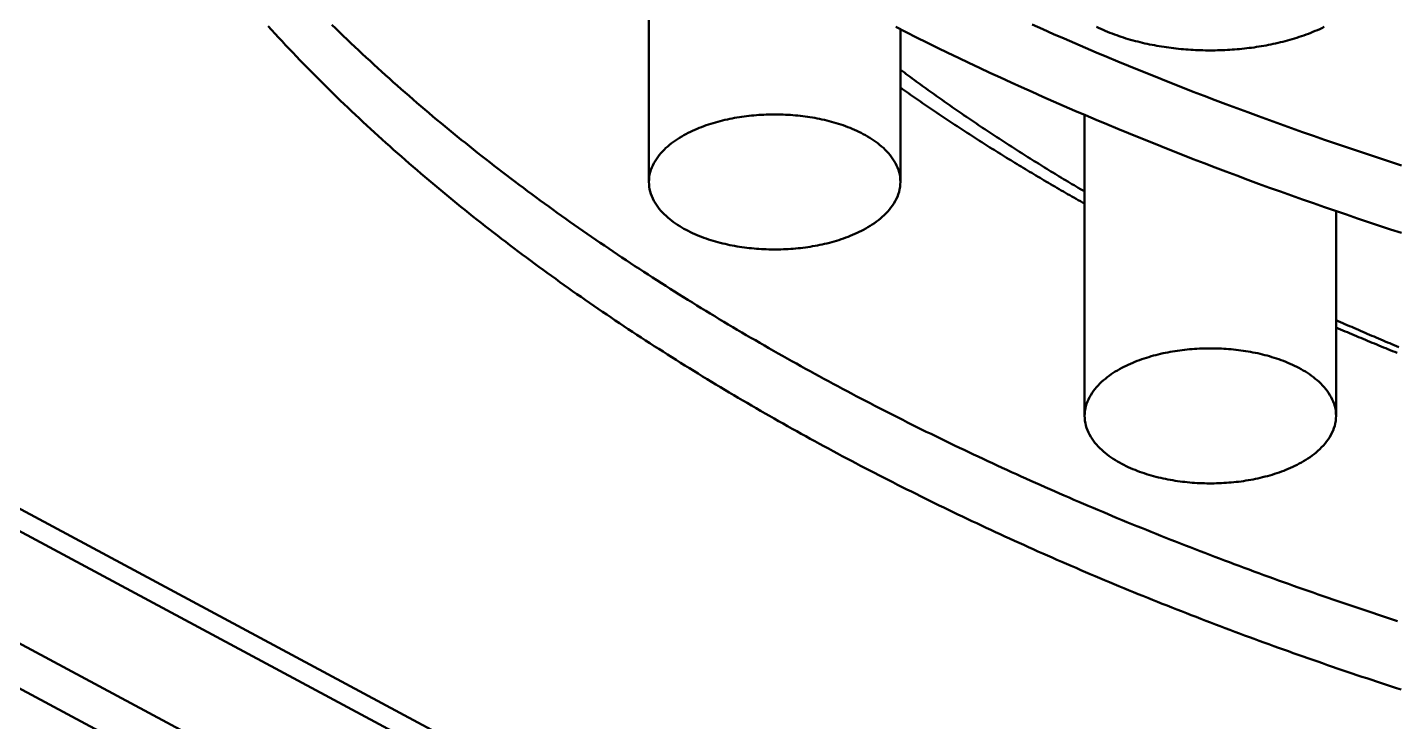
# Model space of a CAD drawing. Header units: millimetres. Extents: x 0 to 841, y 0 to 594.
# Drawn here: x 192.6 to 260.1, y 250 to 284.2 of the extents above; entities that cross this region are included whole.
import ezdxf

# ---------------------------------------------------------------- set-up
doc = ezdxf.new("R2010")
doc.units = ezdxf.units.MM
doc.layers.add('VIS', color=7, linetype='CONTINUOUS', lineweight=50)

msp = doc.modelspace()

# ---------------------------------------------------------------- linework, layer by layer
at = {"layer": 'VIS'}
for points in [[(72.531, 324.781), (336.531, 183.04)], [(71.5, 324.227), (335.5, 182.487)], [(71.5, 318.69), (335.5, 176.95)], [(71.5, 318.69), (335.5, 176.95)], [(71.5, 316.475), (335.5, 174.735)], [(223.26, 291.209), (223.26, 276.61)], [(204.485, 284.292), (204.658, 284.104), (204.831, 283.916), (205.005, 283.728), (205.179, 283.541), (205.354, 283.355), (205.529, 283.169), (205.706, 282.984), (205.882, 282.799), (206.06, 282.615), (206.238, 282.432), (206.416, 282.249), (206.595, 282.066), (206.775, 281.885), (206.955, 281.703), (207.136, 281.523), (207.318, 281.343), (207.5, 281.163), (207.682, 280.984), (207.865, 280.806), (208.049, 280.628), (208.233, 280.451), (208.418, 280.274), (208.603, 280.098), (208.789, 279.923), (208.975, 279.748), (209.162, 279.573), (209.349, 279.399), (209.537, 279.226), (209.726, 279.053), (209.914, 278.881), (210.104, 278.709), (210.294, 278.538), (210.484, 278.368), (210.675, 278.197), (210.866, 278.028), (211.058, 277.859), (211.25, 277.691), (211.443, 277.523), (211.636, 277.355), (211.83, 277.189), (212.024, 277.022), (212.218, 276.856), (212.413, 276.691), (212.609, 276.527), (212.805, 276.362), (213.001, 276.199), (213.198, 276.036), (213.395, 275.873), (213.593, 275.711), (213.791, 275.55), (213.99, 275.389), (214.188, 275.228), (214.388, 275.068), (214.588, 274.909), (214.788, 274.75), (214.988, 274.591), (215.189, 274.433), (215.391, 274.276), (215.593, 274.119), (215.795, 273.963), (215.997, 273.807), (216.2, 273.651), (216.404, 273.497), (216.607, 273.342), (216.811, 273.188), (217.016, 273.035), (217.221, 272.882), (217.426, 272.73), (217.632, 272.578), (217.838, 272.426), (218.044, 272.276), (218.251, 272.125), (218.458, 271.975), (218.665, 271.826), (218.873, 271.677), (219.081, 271.529), (219.289, 271.381), (219.498, 271.233), (219.707, 271.086), (219.917, 270.94), (220.126, 270.794), (220.336, 270.648), (220.547, 270.503), (220.758, 270.358), (220.969, 270.214), (221.18, 270.071), (221.392, 269.928), (221.604, 269.785), (221.816, 269.643), (222.029, 269.501), (222.242, 269.36), (222.455, 269.219), (222.669, 269.078), (222.883, 268.938), (223.097, 268.799), (223.312, 268.66), (223.526, 268.521), (223.742, 268.383), (223.957, 268.246), (224.173, 268.109), (224.389, 267.972), (224.605, 267.836), (224.821, 267.7), (225.038, 267.564), (225.255, 267.43), (225.473, 267.295), (225.69, 267.161), (225.908, 267.028), (226.127, 266.894), (226.345, 266.762), (226.564, 266.63), (226.783, 266.498), (227.002, 266.366), (227.222, 266.235), (227.441, 266.105), (227.661, 265.975), (227.882, 265.845), (228.102, 265.716), (228.323, 265.587), (228.544, 265.459), (228.765, 265.331), (228.987, 265.204), (229.209, 265.077), (229.431, 264.95), (229.653, 264.824), (229.876, 264.698), (230.098, 264.573), (230.321, 264.448), (230.545, 264.323), (230.768, 264.199), (230.992, 264.076), (231.216, 263.952), (231.44, 263.829), (231.664, 263.707), (231.889, 263.585), (232.114, 263.463), (232.339, 263.342), (232.564, 263.222), (232.79, 263.101), (233.015, 262.981), (233.241, 262.862), (233.467, 262.743), (233.694, 262.624), (233.92, 262.505), (234.147, 262.388), (234.374, 262.27), (234.601, 262.153), (234.829, 262.036), (235.056, 261.92), (235.284, 261.804), (235.512, 261.688), (235.74, 261.573), (235.969, 261.458), (236.197, 261.344), (236.426, 261.23), (236.655, 261.117), (236.884, 261.003), (237.113, 260.891), (237.343, 260.778), (237.573, 260.666), (237.803, 260.555), (238.033, 260.443), (238.263, 260.333), (238.494, 260.222), (238.724, 260.112), (238.955, 260.002), (239.186, 259.893), (239.417, 259.784), (239.649, 259.675), (239.88, 259.567), (240.112, 259.459), (240.344, 259.352), (240.576, 259.245), (240.809, 259.138), (241.041, 259.032), (241.274, 258.926), (241.506, 258.82), (241.739, 258.715), (241.972, 258.61), (242.206, 258.506), (242.439, 258.402), (242.673, 258.298), (242.907, 258.195), (243.14, 258.092), (243.375, 257.989), (243.609, 257.887), (243.843, 257.785), (244.078, 257.683), (244.313, 257.582), (244.547, 257.481), (244.782, 257.381), (245.018, 257.281), (245.253, 257.181), (245.488, 257.082), (245.724, 256.983), (245.96, 256.884), (246.196, 256.786), (246.432, 256.688), (246.668, 256.59), (246.905, 256.493), (247.141, 256.396), (247.378, 256.299), (247.615, 256.203), (247.851, 256.107), (248.089, 256.012), (248.326, 255.917), (248.563, 255.822), (248.801, 255.727), (249.038, 255.633), (249.276, 255.539), (249.514, 255.446), (249.752, 255.353), (249.99, 255.26), (250.229, 255.168), (250.467, 255.076), (250.706, 254.984), (250.944, 254.892), (251.183, 254.801), (251.422, 254.711), (251.661, 254.62), (251.9, 254.53), (252.14, 254.441), (252.379, 254.351), (252.619, 254.262), (252.859, 254.173), (253.098, 254.085), (253.338, 253.997), (253.578, 253.909), (253.819, 253.822), (254.059, 253.735), (254.299, 253.648), (254.54, 253.562), (254.781, 253.476), (255.021, 253.39), (255.262, 253.305), (255.503, 253.22), (255.745, 253.135), (255.986, 253.05), (256.227, 252.966), (256.469, 252.883), (256.71, 252.799), (256.952, 252.716), (257.194, 252.633), (257.436, 252.551), (257.678, 252.468), (257.92, 252.387), (258.162, 252.305), (258.404, 252.224), (258.647, 252.143), (258.89, 252.062), (259.132, 251.982), (259.375, 251.902), (259.618, 251.823), (259.861, 251.743), (260.104, 251.664), (260.347, 251.586)], [(207.638, 284.349), (207.823, 284.169), (208.009, 283.989), (208.195, 283.81), (208.381, 283.631), (208.568, 283.453), (208.756, 283.276), (208.944, 283.099), (209.133, 282.922), (209.322, 282.746), (209.512, 282.571), (209.702, 282.396), (209.893, 282.222), (210.084, 282.049), (210.276, 281.876), (210.469, 281.703), (210.661, 281.531), (210.855, 281.36), (211.048, 281.189), (211.243, 281.019), (211.437, 280.849), (211.633, 280.68), (211.828, 280.512), (212.025, 280.344), (212.221, 280.176), (212.418, 280.009), (212.616, 279.843), (212.814, 279.677), (213.012, 279.511), (213.211, 279.347), (213.411, 279.182), (213.611, 279.019), (213.811, 278.856), (214.011, 278.693), (214.213, 278.531), (214.414, 278.369), (214.616, 278.208), (214.818, 278.047), (215.021, 277.887), (215.224, 277.728), (215.428, 277.569), (215.632, 277.411), (215.836, 277.253), (216.041, 277.095), (216.246, 276.938), (216.452, 276.782), (216.658, 276.626), (216.864, 276.471), (217.071, 276.316), (217.278, 276.161), (217.486, 276.008), (217.694, 275.854), (217.902, 275.701), (218.11, 275.549), (218.319, 275.397), (218.529, 275.246), (218.738, 275.095), (218.949, 274.945), (219.159, 274.795), (219.37, 274.646), (219.581, 274.497), (219.792, 274.348), (220.004, 274.201), (220.216, 274.053), (220.429, 273.906), (220.642, 273.76), (220.855, 273.614), (221.068, 273.469), (221.282, 273.324), (221.496, 273.179), (221.711, 273.035), (221.926, 272.892), (222.141, 272.749), (222.356, 272.606), (222.572, 272.464), (222.788, 272.323), (223.004, 272.181), (223.221, 272.041), (223.438, 271.901), (223.655, 271.761), (223.873, 271.622), (224.09, 271.483), (224.309, 271.344), (224.527, 271.207), (224.746, 271.069), (224.965, 270.932), (225.184, 270.796), (225.404, 270.66), (225.624, 270.524), (225.844, 270.389), (226.064, 270.254), (226.285, 270.12), (226.506, 269.986), (226.727, 269.853), (226.949, 269.72), (227.171, 269.588), (227.393, 269.456), (227.615, 269.324), (227.837, 269.193), (228.06, 269.063), (228.283, 268.932), (228.507, 268.803), (228.73, 268.673), (228.954, 268.544), (229.178, 268.416), (229.403, 268.288), (229.627, 268.16), (229.852, 268.033), (230.077, 267.907), (230.303, 267.78), (230.528, 267.654), (230.754, 267.529), (230.98, 267.404), (231.206, 267.279), (231.433, 267.155), (231.66, 267.032), (231.887, 266.908), (232.114, 266.785), (232.341, 266.663), (232.569, 266.541), (232.797, 266.419), (233.025, 266.298), (233.253, 266.177), (233.482, 266.057), (233.711, 265.937), (233.94, 265.817), (234.169, 265.698), (234.398, 265.58), (234.628, 265.461), (234.858, 265.343), (235.088, 265.226), (235.318, 265.109), (235.548, 264.992), (235.779, 264.876), (236.01, 264.76), (236.241, 264.644), (236.472, 264.529), (236.704, 264.414), (236.935, 264.3), (237.167, 264.186), (237.399, 264.073), (237.632, 263.96), (237.864, 263.847), (238.097, 263.735), (238.329, 263.623), (238.562, 263.511), (238.796, 263.4), (239.029, 263.289), (239.262, 263.179), (239.496, 263.069), (239.73, 262.959), (239.964, 262.85), (240.198, 262.741), (240.433, 262.633), (240.668, 262.525), (240.902, 262.417), (241.137, 262.31), (241.373, 262.203), (241.608, 262.097), (241.843, 261.99), (242.079, 261.885), (242.315, 261.779), (242.551, 261.674), (242.787, 261.57), (243.023, 261.465), (243.26, 261.361), (243.497, 261.258), (243.733, 261.155), (243.97, 261.052), (244.207, 260.949), (244.445, 260.847), (244.682, 260.746), (244.92, 260.644), (245.158, 260.543), (245.396, 260.443), (245.634, 260.343), (245.872, 260.243), (246.11, 260.143), (246.349, 260.044), (246.587, 259.945), (246.826, 259.847), (247.065, 259.749), (247.304, 259.651), (247.544, 259.554), (247.783, 259.457), (248.023, 259.36), (248.262, 259.264), (248.502, 259.168), (248.742, 259.073), (248.982, 258.977), (249.223, 258.882), (249.463, 258.788), (249.704, 258.694), (249.944, 258.6), (250.185, 258.507), (250.426, 258.413), (250.667, 258.321), (250.908, 258.228), (251.15, 258.136), (251.391, 258.044), (251.633, 257.953), (251.874, 257.862), (252.116, 257.771), (252.358, 257.681), (252.6, 257.591), (252.843, 257.501), (253.085, 257.412), (253.328, 257.323), (253.57, 257.234), (253.813, 257.146), (254.056, 257.058), (254.299, 256.97), (254.542, 256.883), (254.785, 256.796), (255.029, 256.71), (255.272, 256.623), (255.516, 256.537), (255.759, 256.452), (256.003, 256.366), (256.247, 256.281), (256.491, 256.197), (256.735, 256.112), (256.98, 256.029), (257.224, 255.945), (257.468, 255.862), (257.713, 255.779), (257.958, 255.696), (258.203, 255.614), (258.448, 255.532), (258.693, 255.45), (258.938, 255.368), (259.183, 255.287), (259.428, 255.207), (259.674, 255.126), (259.92, 255.046), (260.165, 254.966)], [(235.426, 284.248), (235.939, 283.99), (236.452, 283.733), (236.966, 283.479), (237.481, 283.227), (237.997, 282.977), (238.513, 282.729), (239.031, 282.482), (239.55, 282.238), (240.07, 281.995), (240.59, 281.755), (241.112, 281.516), (241.634, 281.279), (242.157, 281.044), (242.681, 280.811), (243.205, 280.579), (243.731, 280.35), (244.257, 280.122), (244.784, 279.896), (245.312, 279.672), (245.841, 279.45), (246.37, 279.229), (246.9, 279.011), (247.431, 278.794), (247.963, 278.579), (248.495, 278.365), (249.028, 278.153), (249.561, 277.943), (250.096, 277.735), (250.631, 277.529), (251.166, 277.324), (251.702, 277.121), (252.239, 276.919), (252.777, 276.72), (253.315, 276.522), (253.854, 276.325), (254.393, 276.131), (254.933, 275.937), (255.474, 275.746), (256.015, 275.556), (256.557, 275.368), (257.099, 275.182), (257.642, 274.997), (258.185, 274.813), (258.729, 274.632), (259.273, 274.452), (259.818, 274.273), (260.364, 274.096)], [(242.157, 284.366), (242.681, 284.133), (243.205, 283.901), (243.731, 283.672), (244.257, 283.444), (244.784, 283.218), (245.312, 282.994), (245.841, 282.772), (246.37, 282.551), (246.9, 282.333), (247.431, 282.116), (247.963, 281.901), (248.495, 281.687), (249.028, 281.475), (249.561, 281.265), (250.096, 281.057), (250.631, 280.851), (251.166, 280.646), (251.702, 280.443), (252.239, 280.241), (252.777, 280.042), (253.315, 279.844), (253.854, 279.647), (254.393, 279.453), (254.933, 279.26), (255.474, 279.068), (256.015, 278.878), (256.557, 278.69), (257.099, 278.504), (257.642, 278.319), (258.185, 278.135), (258.729, 277.954), (259.273, 277.774), (259.818, 277.595), (260.364, 277.418)], [(245.319, 284.251), (245.428, 284.2), (245.537, 284.15), (245.647, 284.101), (245.758, 284.053), (245.869, 284.007), (245.981, 283.963), (246.093, 283.919), (246.206, 283.877), (246.319, 283.836), (246.433, 283.797), (246.547, 283.759), (246.661, 283.721), (246.776, 283.686), (246.891, 283.651), (247.007, 283.617), (247.123, 283.585), (247.239, 283.554), (247.355, 283.524), (247.472, 283.495), (247.589, 283.467), (247.707, 283.44), (247.824, 283.414), (247.942, 283.389), (248.06, 283.366), (248.178, 283.343), (248.296, 283.321), (248.415, 283.301), (248.534, 283.281), (248.653, 283.263), (248.772, 283.245), (248.891, 283.229), (249.01, 283.213), (249.13, 283.198), (249.249, 283.185), (249.369, 283.172), (249.489, 283.16), (249.608, 283.15), (249.728, 283.14), (249.848, 283.131), (249.968, 283.123), (250.089, 283.116), (250.209, 283.11), (250.329, 283.105), (250.449, 283.1), (250.57, 283.097), (250.69, 283.095), (250.81, 283.093), (250.931, 283.093), (251.051, 283.093), (251.171, 283.095), (251.292, 283.097), (251.412, 283.1), (251.532, 283.104), (251.652, 283.109), (251.773, 283.115), (251.893, 283.122), (252.013, 283.13), (252.133, 283.139), (252.253, 283.149), (252.373, 283.159), (252.492, 283.171), (252.612, 283.184), (252.732, 283.197), (252.851, 283.212), (252.97, 283.227), (253.09, 283.244), (253.209, 283.261), (253.328, 283.28), (253.446, 283.299), (253.565, 283.32), (253.683, 283.342), (253.801, 283.364), (253.919, 283.388), (254.037, 283.412), (254.155, 283.438), (254.272, 283.465), (254.389, 283.493), (254.506, 283.521), (254.623, 283.552), (254.739, 283.583), (254.855, 283.615), (254.97, 283.648), (255.086, 283.683), (255.2, 283.719), (255.315, 283.756), (255.429, 283.794), (255.543, 283.833), (255.656, 283.874), (255.769, 283.916), (255.881, 283.959), (255.993, 284.004), (256.104, 284.05), (256.215, 284.097), (256.325, 284.146), (256.434, 284.196), (256.543, 284.248)], [(235.657, 284.131), (235.657, 276.61)], [(235.657, 282.142), (235.754, 282.07), (235.851, 281.998), (235.948, 281.926), (236.046, 281.854), (236.143, 281.782), (236.24, 281.71), (236.338, 281.638), (236.436, 281.567), (236.533, 281.496), (236.631, 281.424), (236.729, 281.353), (236.827, 281.282), (236.926, 281.212), (237.024, 281.141), (237.122, 281.07), (237.221, 281), (237.319, 280.93), (237.418, 280.86), (237.516, 280.789), (237.615, 280.72), (237.714, 280.65), (237.813, 280.58), (237.912, 280.511), (238.011, 280.441), (238.111, 280.372), (238.21, 280.303), (238.309, 280.234), (238.409, 280.165), (238.509, 280.096), (238.608, 280.028), (238.708, 279.959), (238.808, 279.891), (238.908, 279.823), (239.008, 279.754), (239.108, 279.686), (239.208, 279.619), (239.309, 279.551), (239.409, 279.483), (239.509, 279.416), (239.61, 279.348), (239.711, 279.281), (239.811, 279.214), (239.912, 279.147), (240.013, 279.08), (240.114, 279.013), (240.215, 278.947), (240.316, 278.88), (240.417, 278.814), (240.519, 278.748), (240.62, 278.681), (240.721, 278.615), (240.823, 278.55), (240.925, 278.484), (241.026, 278.418), (241.128, 278.353), (241.23, 278.287), (241.332, 278.222), (241.434, 278.157), (241.536, 278.092), (241.638, 278.027), (241.74, 277.962), (241.842, 277.897), (241.945, 277.833), (242.047, 277.768), (242.15, 277.704), (242.252, 277.64), (242.355, 277.576), (242.458, 277.512), (242.561, 277.448), (242.664, 277.384), (242.767, 277.321), (242.87, 277.257), (242.973, 277.194), (243.076, 277.131), (243.179, 277.068), (243.283, 277.004), (243.386, 276.942), (243.489, 276.879), (243.593, 276.816), (243.697, 276.754), (243.8, 276.691), (243.904, 276.629), (244.008, 276.567), (244.112, 276.505), (244.216, 276.443), (244.32, 276.381), (244.424, 276.319), (244.528, 276.258), (244.632, 276.196), (244.737, 276.135)], [(235.657, 281.257), (235.756, 281.187), (235.854, 281.118), (235.953, 281.048), (236.052, 280.979), (236.151, 280.91), (236.25, 280.841), (236.349, 280.773), (236.448, 280.704), (236.547, 280.635), (236.647, 280.567), (236.746, 280.499), (236.846, 280.431), (236.945, 280.363), (237.045, 280.295), (237.145, 280.227), (237.244, 280.159), (237.344, 280.092), (237.444, 280.024), (237.545, 279.957), (237.645, 279.89), (237.745, 279.823), (237.845, 279.756), (237.946, 279.689), (238.046, 279.622), (238.147, 279.556), (238.248, 279.489), (238.348, 279.423), (238.449, 279.357), (238.55, 279.291), (238.651, 279.225), (238.752, 279.159), (238.853, 279.093), (238.954, 279.027), (239.056, 278.962), (239.157, 278.897), (239.259, 278.831), (239.36, 278.766), (239.462, 278.701), (239.563, 278.636), (239.665, 278.571), (239.767, 278.507), (239.869, 278.442), (239.971, 278.378), (240.073, 278.313), (240.175, 278.249), (240.277, 278.185), (240.379, 278.121), (240.482, 278.057), (240.584, 277.994), (240.687, 277.93), (240.789, 277.866), (240.892, 277.803), (240.994, 277.74), (241.097, 277.677), (241.2, 277.614), (241.303, 277.551), (241.406, 277.488), (241.509, 277.425), (241.612, 277.363), (241.715, 277.3), (241.819, 277.238), (241.922, 277.176), (242.025, 277.113), (242.129, 277.051), (242.232, 276.99), (242.336, 276.928), (242.44, 276.866), (242.543, 276.804), (242.647, 276.743), (242.751, 276.682), (242.855, 276.62), (242.959, 276.559), (243.063, 276.498), (243.167, 276.437), (243.271, 276.377), (243.375, 276.316), (243.48, 276.256), (243.584, 276.195), (243.689, 276.135), (243.793, 276.075), (243.898, 276.014), (244.002, 275.954), (244.107, 275.895), (244.212, 275.835), (244.317, 275.775), (244.422, 275.716), (244.527, 275.656), (244.632, 275.597), (244.737, 275.538)], [(223.26, 276.61), (223.265, 276.73), (223.277, 276.85), (223.297, 276.969), (223.324, 277.086), (223.359, 277.201), (223.401, 277.314), (223.449, 277.425), (223.504, 277.532), (223.563, 277.637), (223.628, 277.739), (223.698, 277.837), (223.771, 277.932), (223.849, 278.025), (223.93, 278.114), (224.014, 278.2), (224.101, 278.283), (224.191, 278.363), (224.283, 278.441), (224.378, 278.516), (224.474, 278.588), (224.573, 278.657), (224.673, 278.724), (224.775, 278.789), (224.878, 278.851), (224.982, 278.911), (225.088, 278.969), (225.195, 279.025), (225.303, 279.079), (225.412, 279.13), (225.522, 279.18), (225.632, 279.228), (225.744, 279.273), (225.856, 279.317), (225.969, 279.36), (226.082, 279.4), (226.196, 279.439), (226.311, 279.476), (226.426, 279.512), (226.542, 279.546), (226.658, 279.578), (226.774, 279.609), (226.891, 279.638), (227.008, 279.666), (227.126, 279.693), (227.244, 279.718), (227.362, 279.741), (227.481, 279.763), (227.599, 279.784), (227.718, 279.803), (227.837, 279.822), (227.957, 279.838), (228.076, 279.854), (228.196, 279.868), (228.316, 279.88), (228.436, 279.892), (228.556, 279.902), (228.676, 279.911), (228.796, 279.918), (228.917, 279.925), (229.037, 279.93), (229.157, 279.933), (229.278, 279.936), (229.398, 279.937), (229.519, 279.937), (229.639, 279.936), (229.76, 279.933), (229.88, 279.93), (230.001, 279.925), (230.121, 279.918), (230.241, 279.911), (230.362, 279.902), (230.482, 279.892), (230.602, 279.88), (230.721, 279.868), (230.841, 279.854), (230.961, 279.838), (231.08, 279.822), (231.199, 279.803), (231.318, 279.784), (231.437, 279.763), (231.555, 279.741), (231.674, 279.718), (231.791, 279.693), (231.909, 279.666), (232.026, 279.638), (232.143, 279.609), (232.26, 279.578), (232.376, 279.546), (232.491, 279.512), (232.606, 279.476), (232.721, 279.439), (232.835, 279.4), (232.949, 279.36), (233.062, 279.317), (233.174, 279.273), (233.285, 279.228), (233.396, 279.18), (233.506, 279.13), (233.615, 279.079), (233.722, 279.025), (233.829, 278.969), (233.935, 278.911), (234.04, 278.851), (234.143, 278.789), (234.244, 278.724), (234.344, 278.657), (234.443, 278.588), (234.539, 278.516), (234.634, 278.441), (234.726, 278.363), (234.816, 278.283), (234.903, 278.2), (234.988, 278.114), (235.069, 278.025), (235.146, 277.932), (235.22, 277.837), (235.289, 277.739), (235.354, 277.637), (235.414, 277.532), (235.468, 277.425), (235.516, 277.314), (235.558, 277.201), (235.593, 277.086), (235.621, 276.969), (235.641, 276.85), (235.653, 276.73), (235.657, 276.61)], [(244.737, 279.916), (244.737, 265.079)], [(233.842, 274.256), (233.735, 274.2), (233.627, 274.147), (233.518, 274.095), (233.408, 274.045), (233.297, 273.997), (233.186, 273.951), (233.074, 273.906), (232.961, 273.864), (232.847, 273.823), (232.733, 273.784), (232.618, 273.747), (232.503, 273.711), (232.387, 273.677), (232.271, 273.644), (232.155, 273.613), (232.038, 273.583), (231.92, 273.555), (231.803, 273.529), (231.685, 273.504), (231.566, 273.48), (231.448, 273.458), (231.329, 273.437), (231.21, 273.417), (231.091, 273.399), (230.971, 273.382), (230.851, 273.367), (230.732, 273.353), (230.612, 273.34), (230.492, 273.328), (230.371, 273.318), (230.251, 273.309), (230.131, 273.301), (230.01, 273.295), (229.89, 273.29), (229.769, 273.286), (229.648, 273.283), (229.528, 273.282), (229.407, 273.282), (229.286, 273.283), (229.166, 273.285), (229.045, 273.289), (228.925, 273.294), (228.804, 273.3), (228.684, 273.308), (228.563, 273.317), (228.443, 273.327), (228.323, 273.338), (228.203, 273.351), (228.083, 273.365), (227.964, 273.38), (227.844, 273.397), (227.725, 273.415), (227.606, 273.434), (227.487, 273.455), (227.368, 273.477), (227.25, 273.5), (227.132, 273.525), (227.014, 273.552), (226.897, 273.579), (226.78, 273.609), (226.663, 273.64), (226.547, 273.672), (226.431, 273.706), (226.316, 273.741), (226.201, 273.778), (226.087, 273.817), (225.973, 273.858), (225.86, 273.9), (225.748, 273.944), (225.636, 273.99), (225.525, 274.038), (225.415, 274.087), (225.306, 274.139), (225.198, 274.193), (225.091, 274.248), (224.985, 274.306), (224.881, 274.366), (224.777, 274.428), (224.676, 274.493), (224.575, 274.56), (224.477, 274.63), (224.38, 274.702), (224.285, 274.777), (224.193, 274.854), (224.103, 274.935), (224.016, 275.018), (223.931, 275.104), (223.85, 275.193), (223.772, 275.285), (223.698, 275.381), (223.629, 275.479), (223.564, 275.581), (223.504, 275.686), (223.45, 275.794), (223.401, 275.904), (223.359, 276.017), (223.324, 276.133), (223.297, 276.25), (223.277, 276.369), (223.265, 276.489), (223.26, 276.61)], [(235.657, 276.61), (235.653, 276.485), (235.64, 276.361), (235.618, 276.238), (235.589, 276.117), (235.551, 275.998), (235.507, 275.881), (235.455, 275.767), (235.398, 275.657), (235.334, 275.549), (235.265, 275.445), (235.192, 275.345), (235.114, 275.247), (235.032, 275.153), (234.946, 275.062), (234.857, 274.975), (234.766, 274.89), (234.671, 274.809), (234.574, 274.73), (234.475, 274.655), (234.373, 274.582), (234.27, 274.512), (234.165, 274.444), (234.059, 274.379), (233.951, 274.317), (233.842, 274.256)], [(257.133, 275.17), (257.133, 265.079)], [(257.133, 269.799), (257.243, 269.75), (257.353, 269.701), (257.462, 269.653), (257.572, 269.604), (257.682, 269.556), (257.792, 269.508), (257.902, 269.46), (258.012, 269.412), (258.122, 269.364), (258.232, 269.316), (258.343, 269.268), (258.453, 269.221), (258.563, 269.173), (258.673, 269.126), (258.784, 269.078), (258.894, 269.031), (259.004, 268.984), (259.115, 268.937), (259.225, 268.89), (259.336, 268.843), (259.447, 268.796), (259.557, 268.749), (259.668, 268.703), (259.778, 268.656), (259.889, 268.61), (260, 268.564), (260.111, 268.517), (260.222, 268.471)], [(257.133, 269.436), (257.244, 269.388), (257.355, 269.341), (257.466, 269.294), (257.577, 269.246), (257.688, 269.199), (257.799, 269.152), (257.91, 269.105), (258.021, 269.058), (258.132, 269.011), (258.243, 268.964), (258.354, 268.918), (258.466, 268.871), (258.577, 268.825), (258.688, 268.778), (258.8, 268.732), (258.911, 268.686), (259.023, 268.64), (259.134, 268.594), (259.246, 268.548), (259.357, 268.502), (259.469, 268.456), (259.581, 268.411), (259.692, 268.365), (259.804, 268.32), (259.916, 268.274), (260.027, 268.229), (260.139, 268.184)], [(244.737, 265.079), (244.741, 265.2), (244.753, 265.319), (244.773, 265.438), (244.8, 265.556), (244.835, 265.671), (244.877, 265.784), (244.925, 265.894), (244.98, 266.002), (245.039, 266.107), (245.104, 266.208), (245.174, 266.307), (245.247, 266.402), (245.325, 266.494), (245.406, 266.583), (245.49, 266.669), (245.577, 266.753), (245.667, 266.833), (245.76, 266.91), (245.854, 266.985), (245.951, 267.057), (246.049, 267.127), (246.149, 267.194), (246.251, 267.259), (246.354, 267.321), (246.459, 267.381), (246.564, 267.439), (246.671, 267.494), (246.779, 267.548), (246.888, 267.6), (246.998, 267.649), (247.108, 267.697), (247.22, 267.743), (247.332, 267.787), (247.445, 267.829), (247.558, 267.87), (247.672, 267.909), (247.787, 267.946), (247.902, 267.981), (248.018, 268.015), (248.134, 268.048), (248.25, 268.079), (248.367, 268.108), (248.485, 268.136), (248.602, 268.162), (248.72, 268.187), (248.838, 268.211), (248.957, 268.233), (249.075, 268.254), (249.194, 268.273), (249.314, 268.291), (249.433, 268.308), (249.552, 268.323), (249.672, 268.337), (249.792, 268.35), (249.912, 268.361), (250.032, 268.371), (250.152, 268.38), (250.272, 268.388), (250.393, 268.394), (250.513, 268.399), (250.634, 268.403), (250.754, 268.406), (250.875, 268.407), (250.995, 268.407), (251.116, 268.406), (251.236, 268.403), (251.357, 268.399), (251.477, 268.394), (251.597, 268.388), (251.718, 268.38), (251.838, 268.371), (251.958, 268.361), (252.078, 268.35), (252.198, 268.337), (252.317, 268.323), (252.437, 268.308), (252.556, 268.291), (252.675, 268.273), (252.794, 268.254), (252.913, 268.233), (253.032, 268.211), (253.15, 268.187), (253.268, 268.162), (253.385, 268.136), (253.502, 268.108), (253.619, 268.079), (253.736, 268.048), (253.852, 268.015), (253.968, 267.981), (254.083, 267.946), (254.197, 267.909), (254.311, 267.87), (254.425, 267.829), (254.538, 267.787), (254.65, 267.743), (254.761, 267.697), (254.872, 267.649), (254.982, 267.6), (255.091, 267.548), (255.199, 267.494), (255.305, 267.439), (255.411, 267.381), (255.516, 267.321), (255.619, 267.259), (255.721, 267.194), (255.821, 267.127), (255.919, 267.057), (256.016, 266.985), (256.11, 266.91), (256.202, 266.833), (256.292, 266.753), (256.38, 266.669), (256.464, 266.583), (256.545, 266.494), (256.622, 266.402), (256.696, 266.307), (256.766, 266.208), (256.83, 266.107), (256.89, 266.002), (256.944, 265.894), (256.993, 265.784), (257.034, 265.671), (257.069, 265.556), (257.097, 265.438), (257.117, 265.319), (257.129, 265.2), (257.133, 265.079)], [(255.318, 262.726), (255.211, 262.67), (255.103, 262.616), (254.994, 262.564), (254.884, 262.514), (254.773, 262.466), (254.662, 262.42), (254.55, 262.376), (254.437, 262.333), (254.323, 262.293), (254.209, 262.254), (254.094, 262.216), (253.979, 262.18), (253.863, 262.146), (253.747, 262.114), (253.631, 262.083), (253.514, 262.053), (253.396, 262.025), (253.279, 261.998), (253.161, 261.973), (253.042, 261.95), (252.924, 261.927), (252.805, 261.906), (252.686, 261.887), (252.567, 261.869), (252.447, 261.852), (252.328, 261.836), (252.208, 261.822), (252.088, 261.809), (251.968, 261.798), (251.847, 261.788), (251.727, 261.779), (251.607, 261.771), (251.486, 261.765), (251.366, 261.759), (251.245, 261.755), (251.125, 261.753), (251.004, 261.752), (250.883, 261.751), (250.763, 261.753), (250.642, 261.755), (250.521, 261.759), (250.401, 261.764), (250.28, 261.77), (250.16, 261.777), (250.04, 261.786), (249.919, 261.796), (249.799, 261.808), (249.679, 261.82), (249.559, 261.834), (249.44, 261.85), (249.32, 261.866), (249.201, 261.884), (249.082, 261.904), (248.963, 261.924), (248.844, 261.946), (248.726, 261.97), (248.608, 261.995), (248.49, 262.021), (248.373, 262.049), (248.256, 262.078), (248.139, 262.109), (248.023, 262.141), (247.907, 262.175), (247.792, 262.211), (247.677, 262.248), (247.563, 262.287), (247.449, 262.327), (247.336, 262.37), (247.224, 262.414), (247.112, 262.46), (247.002, 262.507), (246.892, 262.557), (246.783, 262.608), (246.674, 262.662), (246.567, 262.718), (246.462, 262.776), (246.357, 262.836), (246.254, 262.898), (246.152, 262.963), (246.051, 263.03), (245.953, 263.099), (245.856, 263.171), (245.762, 263.246), (245.669, 263.324), (245.579, 263.404), (245.492, 263.487), (245.407, 263.574), (245.326, 263.663), (245.248, 263.755), (245.175, 263.85), (245.105, 263.949), (245.04, 264.051), (244.98, 264.155), (244.926, 264.263), (244.878, 264.374), (244.836, 264.487), (244.801, 264.602), (244.773, 264.72), (244.753, 264.839), (244.741, 264.959), (244.737, 265.079)], [(257.133, 265.079), (257.129, 264.954), (257.116, 264.83), (257.094, 264.707), (257.065, 264.586), (257.027, 264.467), (256.983, 264.351), (256.931, 264.237), (256.874, 264.126), (256.81, 264.019), (256.741, 263.915), (256.668, 263.814), (256.59, 263.717), (256.508, 263.623), (256.422, 263.532), (256.334, 263.444), (256.242, 263.36), (256.147, 263.278), (256.05, 263.2), (255.951, 263.124), (255.85, 263.051), (255.746, 262.981), (255.641, 262.914), (255.535, 262.849), (255.427, 262.786), (255.318, 262.726)]]:
    msp.add_lwpolyline(points, dxfattribs=at)

doc.saveas('drawing.dxf')
